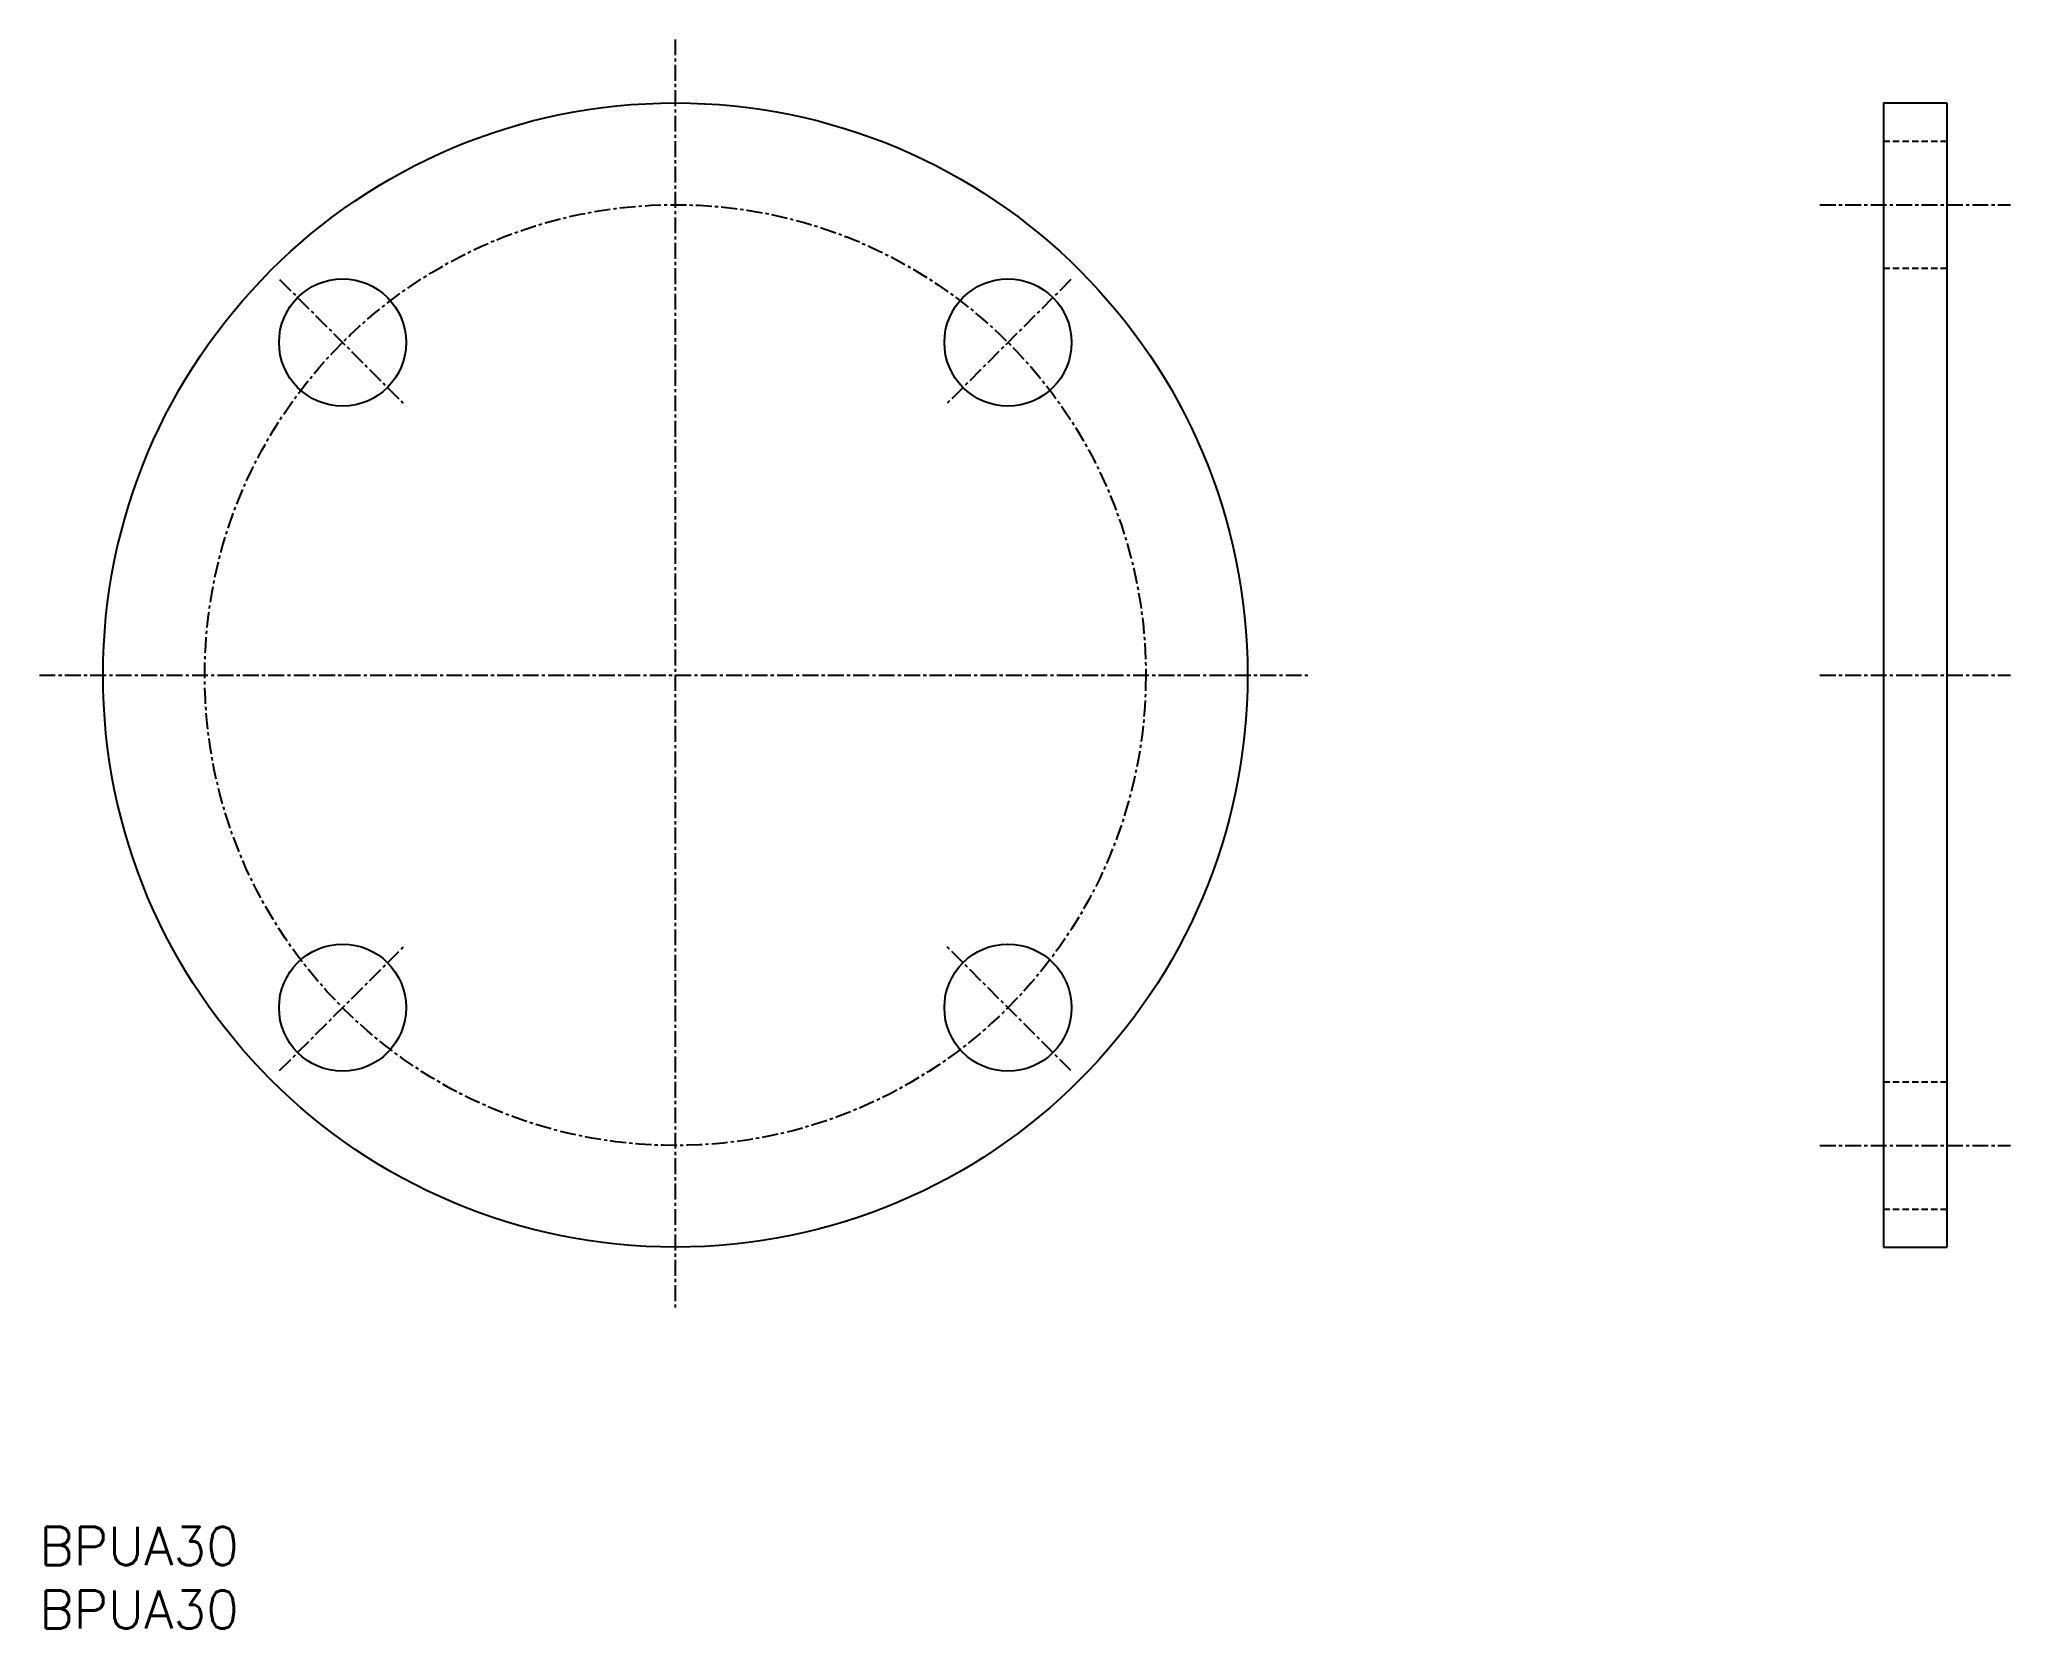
# Model space of a CAD drawing. Extents: x 0 to 155, y 0 to 125.
import ezdxf

# ---------------------------------------------------------------- set-up
doc = ezdxf.new("R2010")
doc.units = 0
doc.linetypes.add('CENTER', pattern=[2, 1.25, -0.25, 0.25, -0.25])
doc.linetypes.add('DASHED', pattern=[0.75, 0.5, -0.25])
doc.layers.get('0').update_dxf_attribs({"linetype": 'CONTINUOUS'})
doc.layers.add('CENTER', color=1, linetype='CENTER')
doc.styles.get("Standard").update_dxf_attribs({"font": 'txt.shx'})

# ---------------------------------------------------------------- blocks, each defined once
blk = doc.blocks.new('*U4')
at = {"color": 7, "linetype": 'CONTINUOUS'}
blk.add_text('BPUA30', height=3, dxfattribs=at).set_placement((0, 0))
blk = doc.blocks.new('*U5')
at = {"color": 7, "linetype": 'CONTINUOUS'}
blk.add_text('BPUA30', height=3, dxfattribs=at).set_placement((0, 5))

msp = doc.modelspace()

# ---------------------------------------------------------------- linework, layer by layer
at = {"color": 7, "linetype": 'CONTINUOUS'}
for p, q in [((145, 120), (145, 30)), ((145, 120), (150, 120)), ((150, 120), (150, 30)), ((145, 30), (150, 30))]:
    msp.add_line(p, q, dxfattribs=at)
at = {"color": 3, "linetype": 'DASHED'}
for p, q in [((145, 117), (150, 117)), ((145, 107), (150, 107)), ((145, 43), (150, 43)), ((145, 33), (150, 33))]:
    msp.add_line(p, q, dxfattribs=at)
at = {"color": 7, "linetype": 'CONTINUOUS'}
for centre, radius in [((50, 75), 45), ((23.84, 101.16), 5), ((76.16, 101.16), 5), ((23.84, 48.84), 5), ((76.16, 48.84), 5)]:
    msp.add_circle(centre, radius, dxfattribs=at)
at = {"layer": 'CENTER', "color": 1, "linetype": 'CENTER'}
for p, q in [((50, 125), (50, 25)), ((140, 112), (155, 112)), ((18.89, 106.11), (28.79, 96.21)), ((81.11, 106.11), (71.21, 96.21)), ((0, 75), (100, 75)), ((140, 75), (155, 75)), ((18.89, 43.89), (28.79, 53.79)), ((81.11, 43.89), (71.21, 53.79)), ((140, 38), (155, 38))]:
    msp.add_line(p, q, dxfattribs=at)
msp.add_circle((50, 75), 37, dxfattribs=at)

# ---------------------------------------------------------------- block references
at = {"color": 7, "linetype": 'CONTINUOUS'}
for name in ['*U5', '*U4']:
    msp.add_blockref(name, (0, 0), dxfattribs=at)

doc.saveas('drawing.dxf')
